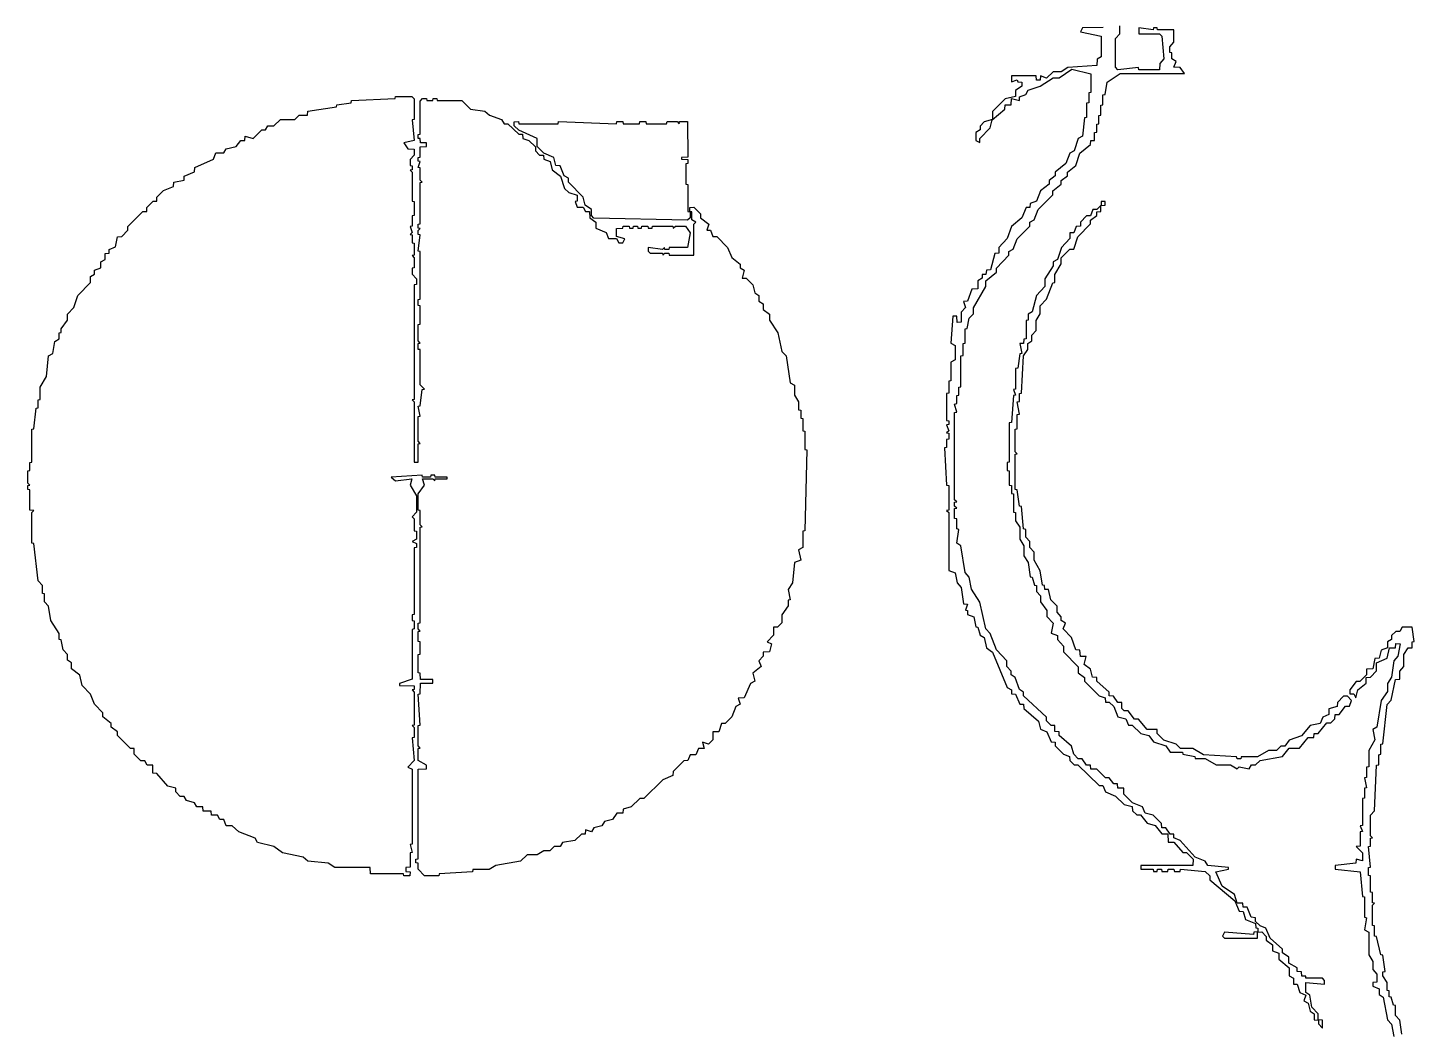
# Model space of a CAD drawing. Extents: x 76 to 558, y 148 to 1069.
# Drawn here: x 357.6 to 526.2, y 383.3 to 505 of the extents above; entities that cross this region are included whole.
import ezdxf

# ---------------------------------------------------------------- set-up
doc = ezdxf.new("R2010")
doc.units = 0

msp = doc.modelspace()

# ---------------------------------------------------------------- linework, layer by layer
at = {"layer": 'BRACING'}
for p, q in [((523.96, 431.63), (523.45, 431.12)), ((524.43, 431.63), (523.96, 431.63)), ((524.72, 432.14), (524.43, 431.63)), ((525.95, 432.14), (524.72, 432.14)), ((526.2, 430.4), (525.95, 432.14)), ((523.45, 430.66), (522.94, 430.36)), ((522.94, 430.36), (522.94, 429.64)), ((523.45, 431.12), (523.45, 430.66)), ((523.92, 429.64), (523.96, 430.15)), ((523.96, 430.15), (524.47, 430.11)), ((524.47, 430.11), (524.21, 428.62)), ((525.95, 430.36), (526.2, 430.4)), ((525.95, 429.64), (525.95, 430.36)), ((521.42, 428.33), (521.17, 427.1)), ((521.93, 428.37), (521.42, 428.33)), ((521.63, 427.82), (522.9, 428.37)), ((522.18, 429.34), (521.93, 428.37)), ((522.94, 429.64), (522.18, 429.34)), ((522.9, 428.37), (523.2, 429.64)), ((523.2, 429.64), (523.92, 429.64)), ((524.21, 428.62), (523.71, 428.07)), ((524.93, 428.84), (525.48, 429.64)), ((524.93, 427.36), (524.93, 428.84)), ((525.48, 429.64), (525.95, 429.64)), ((521.17, 427.1), (520.4, 427.06)), ((520.4, 427.06), (520.4, 426.34)), ((520.87, 426.08), (521.63, 426.85)), ((521.63, 426.85), (521.63, 427.82)), ((523.71, 428.07), (523.45, 426.08)), ((524.43, 426.8), (524.93, 427.36)), ((524.43, 425.83), (524.43, 426.8)), ((519.13, 425.53), (518.37, 424.52)), ((519.6, 425.53), (519.13, 425.53)), ((519.35, 424.52), (520.36, 425.32)), ((520.4, 426.34), (519.6, 425.53)), ((520.36, 426.04), (520.87, 426.08)), ((520.36, 425.32), (520.36, 426.04)), ((523.45, 426.08), (522.94, 425.28)), ((522.94, 425.28), (522.94, 424.31)), ((523.41, 423.29), (523.92, 425.79)), ((523.92, 425.79), (524.43, 425.83)), ((518.37, 424.52), (518.37, 424.05)), ((518.37, 424.05), (518.84, 424.05)), ((518.84, 424.05), (519.09, 423.55)), ((519.09, 423.55), (519.35, 424.52)), ((522.18, 423.25), (521.67, 419.99)), ((522.94, 424.31), (522.18, 423.25)), ((522.9, 422.74), (523.41, 423.29)), ((522.39, 417.96), (522.9, 422.74)), ((521.67, 419.99), (521.17, 419.69)), ((521.42, 418.46), (520.66, 417.15)), ((521.17, 419.69), (521.42, 418.46)), ((520.66, 417.15), (520.66, 415.16)), ((521.89, 416.64), (522.14, 416.69)), ((521.89, 415.42), (521.89, 416.64)), ((522.14, 417.91), (522.39, 417.96)), ((522.14, 416.69), (522.14, 417.91)), ((520.66, 415.16), (520.4, 415.12)), ((520.4, 415.12), (520.4, 413.89)), ((521.38, 409.83), (521.63, 415.37)), ((521.63, 415.37), (521.89, 415.42)), ((520.4, 413.89), (520.15, 413.85)), ((520.15, 413.85), (520.4, 412.62)), ((520.15, 411.35), (519.9, 411.31)), ((520.4, 412.62), (520.15, 412.58)), ((520.15, 412.58), (520.15, 411.35)), ((519.9, 411.31), (519.9, 408.05)), ((520.87, 409.28), (521.38, 409.83)), ((519.9, 408.05), (519.64, 408.01)), ((519.64, 408.01), (519.9, 407.29)), ((520.87, 406.78), (520.87, 409.28)), ((519.9, 407.29), (519.64, 407.25)), ((519.64, 407.25), (519.64, 405.51)), ((521.12, 406.53), (520.87, 406.78)), ((520.87, 406.48), (521.12, 406.53)), ((520.87, 405.51), (520.87, 406.48)), ((519.64, 405.51), (519.13, 405.47)), ((519.13, 405.47), (519.9, 404.71)), ((519.9, 404.71), (519.9, 403.73)), ((520.62, 405.47), (520.87, 405.51)), ((520.87, 402.97), (520.62, 405.47)), ((519.09, 403.44), (516.59, 403.18)), ((516.59, 403.18), (516.59, 402.72)), ((519.13, 403.94), (519.09, 403.44)), ((519.9, 403.73), (519.13, 403.94)), ((520.62, 402.93), (520.87, 402.97)), ((520.62, 401.95), (520.62, 402.93)), ((516.59, 402.72), (519.64, 402.42)), ((519.64, 402.42), (519.9, 399.42)), ((520.87, 401.91), (520.62, 401.95)), ((520.87, 399.92), (520.87, 401.91)), ((521.12, 399.88), (520.87, 399.92)), ((521.12, 398.65), (521.12, 399.88)), ((519.9, 399.42), (520.15, 399.37)), ((520.15, 399.37), (520.15, 396.88)), ((521.38, 398.61), (521.12, 398.65)), ((521.12, 398.36), (521.38, 398.61)), ((521.12, 395.86), (521.12, 398.36)), ((520.15, 396.88), (520.4, 396.83)), ((520.4, 396.83), (520.15, 395.35)), ((520.15, 395.35), (520.66, 395.05)), ((520.66, 395.05), (520.66, 392.3)), ((521.38, 395.82), (521.12, 395.86)), ((521.38, 394.59), (521.38, 395.82)), ((521.63, 394.55), (521.38, 394.59)), ((522.14, 392.3), (521.63, 394.55)), ((520.66, 392.3), (521.17, 391.5)), ((521.17, 391.5), (521.17, 390.52)), ((522.39, 392.26), (522.14, 392.3)), ((522.65, 390.27), (522.39, 392.26)), ((521.17, 390.52), (521.67, 389.97)), ((521.67, 389.97), (521.67, 389)), ((522.39, 390.23), (522.65, 390.27)), ((522.39, 389.76), (522.39, 390.23)), ((522.9, 388.96), (522.39, 389.76)), ((521.67, 389), (521.17, 388.96)), ((521.17, 388.96), (521.17, 388.49)), ((521.17, 388.49), (521.93, 388.2)), ((521.93, 388.2), (521.93, 387.48)), ((522.9, 387.98), (522.9, 388.96)), ((523.16, 387.94), (522.9, 387.98)), ((523.16, 387.22), (523.16, 387.94)), ((521.93, 387.48), (522.44, 387.18)), ((522.44, 387.18), (522.94, 384.43)), ((523.41, 387.18), (523.16, 387.22)), ((523.66, 386.21), (523.41, 387.18)), ((523.92, 386.16), (523.66, 386.21)), ((523.92, 384.94), (523.92, 386.16)), ((522.94, 384.43), (523.45, 383.88)), ((524.43, 384.39), (523.92, 384.94)), ((524.68, 382.65), (524.43, 384.39)), ((523.45, 383.88), (523.71, 382.4))]:
    msp.add_line(p, q, dxfattribs=at)
at = {"layer": 'BRIDGE_ROUTE'}
for p, q in [((488.15, 483.91), (488.15, 483.45)), ((488.61, 483.91), (488.15, 483.91)), ((488.61, 483.45), (488.61, 483.91)), ((486.37, 482.13), (485.61, 481.37)), ((486.83, 482.13), (486.37, 482.13)), ((487.13, 482.9), (486.83, 482.13)), ((486.83, 481.63), (487.6, 482.18)), ((487.6, 482.9), (487.13, 482.9)), ((488.15, 483.45), (487.6, 482.9)), ((487.6, 482.64), (488.1, 482.68)), ((487.6, 482.18), (487.6, 482.64)), ((488.1, 483.4), (488.61, 483.45)), ((488.1, 482.68), (488.1, 483.4)), ((485.1, 480.86), (484.8, 480.1)), ((485.61, 480.91), (485.1, 480.86)), ((485.31, 479.59), (486.83, 481.16)), ((485.61, 481.37), (485.61, 480.91)), ((486.83, 481.16), (486.83, 481.63)), ((484.34, 479.38), (483.32, 478.32)), ((484.8, 480.1), (484.34, 480.1)), ((484.34, 480.1), (484.34, 479.38)), ((484.8, 478.11), (485.31, 479.59)), ((483.32, 478.32), (482.81, 476.84)), ((483.28, 477.05), (484.34, 478.11)), ((484.34, 478.11), (484.8, 478.11)), ((482.3, 476.08), (481.29, 474.51)), ((482.81, 476.84), (482.3, 476.55)), ((482.3, 476.55), (482.3, 476.08)), ((482.52, 475.02), (483.28, 476.33)), ((483.28, 476.33), (483.28, 477.05)), ((481.29, 474.51), (481.29, 473.54)), ((481.5, 472.02), (482.26, 474.01)), ((482.26, 474.01), (482.52, 474.05)), ((482.52, 474.05), (482.52, 475.02)), ((480.27, 472.48), (479.76, 470.49)), ((481.29, 473.54), (480.27, 472.48)), ((480.74, 471.21), (481.5, 472.02)), ((479.76, 470.49), (479.26, 470.2)), ((480.74, 470.24), (480.74, 471.21)), ((479.26, 469.48), (479, 469.43)), ((479, 469.43), (479, 467.19)), ((479.26, 470.2), (479.26, 469.48)), ((480.23, 469.43), (480.74, 470.24)), ((480.23, 468.21), (480.23, 469.43)), ((478.75, 467.15), (478.71, 466.64)), ((479, 467.19), (478.75, 467.15)), ((479.72, 467.66), (480.23, 468.21)), ((479.72, 466.94), (479.72, 467.66)), ((478.24, 465.37), (477.99, 463.63)), ((478.71, 466.64), (478.24, 466.64)), ((478.24, 466.64), (478.49, 465.41)), ((478.49, 465.41), (478.24, 465.37)), ((478.71, 465.12), (479.21, 465.92)), ((479.21, 466.64), (479.72, 466.94)), ((479.21, 465.92), (479.21, 466.64)), ((477.99, 463.63), (477.73, 463.59)), ((477.73, 463.59), (477.73, 461.09)), ((478.45, 460.59), (478.71, 465.12)), ((477.48, 460.29), (477.22, 457.03)), ((477.73, 461.09), (477.48, 461.05)), ((477.48, 461.05), (477.73, 460.33)), ((477.73, 460.33), (477.48, 460.29)), ((478.2, 460.54), (478.45, 460.59)), ((478.2, 459.57), (478.2, 460.54)), ((477.94, 459.53), (478.2, 459.57)), ((478.2, 458.05), (477.94, 459.53)), ((477.22, 457.03), (476.97, 456.99)), ((476.97, 456.99), (476.97, 452.2)), ((477.94, 458), (478.2, 458.05)), ((477.94, 456.27), (477.94, 458)), ((477.69, 456.23), (477.94, 456.27)), ((477.69, 453.47), (477.69, 456.23)), ((477.94, 453.22), (477.69, 453.47)), ((476.97, 452.2), (476.72, 452.16)), ((476.72, 452.16), (476.72, 451.19)), ((477.69, 453.18), (477.94, 453.22)), ((477.69, 448.9), (477.69, 453.18)), ((476.72, 451.19), (476.97, 451.15)), ((476.97, 451.15), (476.97, 449.41)), ((476.97, 449.41), (477.22, 449.37)), ((477.22, 449.37), (477.22, 448.39)), ((477.94, 448.86), (477.69, 448.9)), ((478.2, 446.87), (477.94, 448.86)), ((477.22, 448.39), (477.48, 448.35)), ((477.48, 448.35), (477.48, 446.11)), ((478.45, 446.83), (478.2, 446.87)), ((478.71, 444.08), (478.45, 446.83)), ((477.48, 446.11), (477.73, 446.07)), ((477.73, 446.07), (477.73, 445.09)), ((477.73, 445.09), (478.24, 444.29)), ((478.24, 444.29), (478.24, 442.85)), ((478.96, 444.03), (478.71, 444.08)), ((478.96, 443.1), (478.96, 444.03)), ((478.24, 442.85), (478.75, 442.04)), ((478.75, 442.04), (478.75, 440.82)), ((479.47, 442.55), (478.96, 443.1)), ((479.47, 441.83), (479.47, 442.55)), ((479.98, 441.28), (479.47, 441.83)), ((478.75, 440.82), (479.26, 440.01)), ((479.26, 440.01), (479.51, 438.28)), ((479.98, 440.31), (479.98, 441.28)), ((480.74, 439), (479.98, 440.31)), ((480.99, 437.26), (480.74, 439)), ((479.51, 438.28), (479.76, 438.23)), ((479.76, 438.23), (480.02, 437.26)), ((480.02, 437.26), (480.27, 437.22)), ((480.27, 437.22), (480.27, 436.5)), ((481.25, 437.22), (480.99, 437.26)), ((481.29, 436.71), (481.25, 437.22)), ((481.75, 436.71), (481.29, 436.71)), ((482.01, 435.48), (481.75, 436.71)), ((480.27, 436.5), (480.78, 435.95)), ((480.78, 435.95), (480.78, 435.23)), ((480.78, 435.23), (481.54, 434.17)), ((482.77, 434.68), (482.01, 435.48)), ((481.54, 434.17), (481.54, 433.45)), ((481.54, 433.45), (482.3, 432.65)), ((482.77, 433.96), (482.77, 434.68)), ((483.28, 433.41), (482.77, 433.96)), ((483.28, 432.94), (483.28, 433.41)), ((482.3, 432.65), (482.05, 431.42)), ((483.79, 432.65), (483.28, 432.94)), ((483.53, 431.93), (483.79, 432.65)), ((484.55, 430.87), (483.53, 431.93)), ((482.05, 431.42), (482.81, 431.12)), ((482.81, 431.12), (482.81, 430.66)), ((482.81, 430.66), (483.57, 429.85)), ((485.06, 429.39), (484.55, 430.87)), ((483.57, 429.85), (483.57, 429.13)), ((483.57, 429.13), (485.35, 427.31)), ((485.56, 429.34), (485.06, 429.39)), ((485.61, 428.58), (485.56, 429.34)), ((486.33, 428.58), (485.61, 428.58)), ((486.07, 427.61), (486.33, 428.58)), ((485.35, 427.31), (485.35, 426.59)), ((485.35, 426.59), (486.11, 426.04)), ((486.83, 427.06), (486.07, 427.61)), ((487.09, 426.08), (486.83, 427.06)), ((486.11, 426.04), (486.11, 425.58)), ((486.11, 425.58), (487.89, 423.8)), ((487.6, 426.04), (487.09, 426.08)), ((487.6, 425.58), (487.6, 426.04)), ((489.12, 424.26), (487.6, 425.58)), ((487.89, 423.8), (488.61, 423.55)), ((488.61, 423.55), (488.65, 423.04)), ((489.12, 423.8), (489.12, 424.26)), ((489.63, 423.76), (489.12, 423.8)), ((490.18, 422.99), (489.63, 423.76)), ((517.61, 423.76), (516.85, 422.99)), ((518.08, 423.76), (517.61, 423.76)), ((518.58, 423.25), (518.08, 423.76)), ((518.33, 422.53), (518.58, 423.25)), ((488.65, 423.04), (489.12, 423.04)), ((489.12, 423.04), (489.67, 422.49)), ((489.67, 422.49), (490.18, 421.26)), ((490.64, 422.99), (490.18, 422.99)), ((490.64, 422.27), (490.64, 422.99)), ((490.94, 421.98), (490.64, 422.27)), ((491.41, 421.98), (490.94, 421.98)), ((492.21, 420.96), (491.41, 421.98)), ((515.83, 421.51), (515.07, 421.22)), ((516.81, 422.49), (515.83, 422.23)), ((515.83, 422.23), (515.83, 421.51)), ((516.55, 421.01), (516.59, 421.51)), ((516.59, 421.51), (517.06, 421.51)), ((516.85, 422.99), (516.81, 422.49)), ((517.06, 421.51), (517.86, 422.53)), ((517.86, 422.53), (518.33, 422.53)), ((490.18, 421.26), (491.15, 421.01)), ((491.15, 421.01), (491.45, 420.24)), ((491.45, 420.24), (491.91, 420.24)), ((491.91, 420.24), (492.97, 419.23)), ((492.68, 420.96), (492.21, 420.96)), ((493.73, 419.69), (492.68, 420.96)), ((513.55, 420.2), (512.49, 418.93)), ((514.77, 420.45), (513.55, 420.2)), ((514.52, 419.23), (515.58, 420.5)), ((515.07, 421.22), (514.77, 420.45)), ((515.58, 420.5), (516.04, 420.5)), ((516.04, 420.5), (516.55, 421.01)), ((492.97, 419.23), (493.95, 418.97)), ((494.96, 419.69), (493.73, 419.69)), ((493.95, 418.97), (494.5, 418.21)), ((494.5, 418.21), (495.98, 417.7)), ((494.96, 419.23), (494.96, 419.69)), ((495.77, 418.42), (494.96, 419.23)), ((497.25, 417.91), (495.77, 418.42)), ((511.01, 418.42), (510.46, 417.66)), ((512.49, 418.93), (511.01, 418.42)), ((512.23, 417.45), (513.29, 418.72)), ((513.29, 418.72), (514.01, 418.72)), ((514.01, 418.72), (514.05, 419.23)), ((514.05, 419.23), (514.52, 419.23)), ((495.98, 417.7), (496.53, 416.94)), ((496.53, 416.94), (498.01, 416.94)), ((497.8, 417.41), (497.25, 417.91)), ((499.28, 417.41), (497.8, 417.41)), ((498.01, 416.94), (498.05, 416.69)), ((498.05, 416.69), (499.53, 416.43)), ((500.59, 416.64), (499.28, 417.41)), ((499.53, 416.43), (499.58, 416.18)), ((504.61, 416.39), (500.59, 416.64)), ((504.66, 416.14), (504.61, 416.39)), ((505.16, 416.39), (505.12, 416.14)), ((507.15, 416.39), (505.16, 416.39)), ((508.47, 417.15), (507.15, 416.39)), ((507.45, 415.92), (510.2, 416.43)), ((509.44, 417.15), (508.47, 417.15)), ((509.99, 417.66), (509.44, 417.15)), ((510.46, 417.66), (509.99, 417.66)), ((510.2, 416.43), (511.01, 417.45)), ((511.01, 417.45), (512.23, 417.45)), ((499.58, 416.18), (500.8, 416.18)), ((500.8, 416.18), (502.12, 415.42)), ((502.12, 415.42), (503.85, 415.42)), ((503.85, 415.42), (504.66, 414.91)), ((505.12, 416.14), (504.66, 416.14)), ((504.66, 414.91), (504.91, 415.16)), ((504.91, 415.16), (506.14, 414.91)), ((506.14, 414.91), (506.43, 415.42)), ((506.43, 415.42), (506.9, 415.42)), ((506.9, 415.42), (507.45, 415.92))]:
    msp.add_line(p, q, dxfattribs=at)
at = {"layer": 'CONTROL_CAVITY'}
for p, q in [((395.18, 495.38), (395.22, 495.64)), ((395.22, 495.64), (396.96, 495.89)), ((396.96, 495.89), (397, 496.15)), ((397, 496.15), (402.29, 496.4)), ((402.29, 496.4), (402.34, 496.65)), ((402.34, 496.65), (404.33, 496.65)), ((404.33, 496.65), (404.62, 496.36)), ((404.62, 496.36), (404.62, 493.86)), ((405.34, 496.1), (405.64, 496.4)), ((405.34, 492.08), (405.34, 496.1)), ((405.64, 496.4), (406.1, 496.4)), ((406.1, 496.4), (406.15, 496.15)), ((406.15, 496.15), (406.87, 496.15)), ((406.87, 496.15), (406.91, 496.4)), ((406.91, 496.4), (407.37, 496.4)), ((407.37, 496.4), (407.42, 496.15)), ((407.42, 496.15), (410.42, 496.15)), ((410.42, 496.15), (411.48, 495.13)), ((390.1, 493.86), (390.65, 494.37)), ((390.65, 494.37), (391.63, 494.37)), ((391.63, 494.37), (391.67, 494.88)), ((391.67, 494.88), (395.18, 495.38)), ((411.48, 495.13), (413.22, 494.88)), ((413.22, 494.88), (413.77, 494.37)), ((413.77, 494.37), (415.25, 493.86)), ((385.02, 491.57), (386.08, 492.59)), ((386.08, 492.59), (386.55, 492.59)), ((386.55, 492.59), (386.84, 493.1)), ((386.84, 493.1), (387.56, 493.1)), ((387.56, 493.1), (388.37, 493.86)), ((388.37, 493.86), (390.1, 493.86)), ((404.62, 493.86), (404.37, 493.82)), ((404.37, 493.82), (404.62, 491.32)), ((415.25, 493.86), (415.54, 493.35)), ((415.54, 493.35), (416.01, 493.35)), ((416.01, 493.35), (417.32, 492.08)), ((381.76, 490.3), (382.99, 490.56)), ((382.99, 490.56), (383.54, 491.32)), ((383.54, 491.32), (384.01, 491.32)), ((384.01, 491.32), (384.05, 491.83)), ((384.05, 491.83), (385.02, 491.57)), ((404.62, 491.32), (403.35, 491.02)), ((403.35, 491.02), (403.86, 490.3)), ((405.09, 492.04), (405.34, 492.08)), ((405.09, 491.57), (405.09, 492.04)), ((405.34, 491.53), (405.09, 491.57)), ((405.38, 491.02), (405.34, 491.53)), ((405.34, 490.52), (406.1, 490.56)), ((406.1, 491.02), (405.38, 491.02)), ((406.1, 490.56), (406.1, 491.02)), ((417.32, 492.08), (417.79, 492.08)), ((417.79, 492.08), (417.83, 491.57)), ((417.83, 491.57), (418.55, 491.32)), ((418.55, 491.32), (419.35, 490.52)), ((377.95, 488.02), (380.2, 489.03)), ((380.2, 489.03), (380.49, 489.8)), ((380.49, 489.8), (381.47, 489.8)), ((381.47, 489.8), (381.76, 490.3)), ((403.86, 490.3), (404.62, 490.26)), ((404.62, 489.54), (404.11, 488.99)), ((404.11, 488.99), (404.11, 488.27)), ((404.62, 490.26), (404.62, 489.54)), ((405.09, 489.25), (405.34, 489.29)), ((405.09, 488.78), (405.09, 489.25)), ((405.34, 489.29), (405.34, 490.52)), ((419.35, 490.52), (419.35, 490.05)), ((419.35, 490.05), (419.86, 489.54)), ((419.86, 489.54), (420.33, 489.54)), ((420.33, 489.54), (420.37, 489.03)), ((420.37, 489.03), (421.13, 488.74)), ((376.64, 486.96), (377.91, 487.51)), ((377.91, 487.51), (377.95, 488.02)), ((404.11, 488.27), (404.37, 488.23)), ((404.37, 487.76), (404.11, 487.72)), ((404.11, 487.72), (404.37, 487.47)), ((404.37, 488.23), (404.37, 487.76)), ((404.37, 487.47), (404.37, 483.95)), ((405.34, 488.74), (405.09, 488.78)), ((405.09, 488.02), (405.34, 488.74)), ((405.34, 487.98), (405.09, 488.02)), ((405.34, 486.49), (405.34, 487.98)), ((421.13, 488.74), (421.39, 487.76)), ((421.39, 487.76), (422.4, 486.96)), ((374.14, 485.22), (375.37, 485.73)), ((375.37, 485.73), (375.41, 486.24)), ((375.41, 486.24), (376.64, 486.49)), ((376.64, 486.49), (376.64, 486.96)), ((405.6, 486.24), (405.34, 486.49)), ((405.34, 486.2), (405.6, 486.24)), ((405.34, 481.16), (405.34, 486.2)), ((422.4, 486.96), (422.91, 485.48)), ((372.11, 483.15), (372.87, 483.95)), ((372.87, 483.95), (373.34, 483.95)), ((373.34, 484.42), (374.14, 485.22)), ((373.34, 483.95), (373.34, 484.42)), ((404.37, 483.95), (404.62, 483.91)), ((404.62, 483.91), (404.62, 482.18)), ((422.91, 485.48), (423.42, 484.97)), ((423.42, 484.97), (424.43, 484.67)), ((424.43, 483.95), (424.18, 483.91)), ((424.18, 483.91), (424.43, 483.19)), ((424.43, 484.67), (424.43, 483.95)), ((369.82, 480.86), (371.64, 482.68)), ((371.64, 482.68), (372.11, 482.68)), ((372.11, 482.68), (372.11, 483.15)), ((404.62, 482.18), (404.37, 482.13)), ((404.37, 482.13), (404.37, 480.91)), ((424.43, 483.19), (425.15, 483.19)), ((425.15, 483.19), (425.45, 482.68)), ((425.45, 482.68), (425.92, 482.68)), ((425.92, 482.68), (425.96, 481.92)), ((438.11, 483.15), (438.62, 483.19)), ((438.11, 482.68), (438.11, 483.15)), ((438.36, 482.64), (438.11, 482.68)), ((438.36, 481.67), (438.36, 482.64)), ((438.62, 483.19), (439.42, 482.39)), ((439.42, 482.39), (439.42, 481.92)), ((369.82, 480.4), (369.82, 480.86)), ((404.37, 480.91), (404.11, 480.86)), ((404.11, 480.86), (404.37, 480.14)), ((405.09, 481.12), (405.34, 481.16)), ((405.09, 480.65), (405.09, 481.12)), ((405.34, 480.61), (405.09, 480.65)), ((405.09, 480.36), (405.34, 480.61)), ((425.96, 481.92), (426.72, 481.37)), ((426.72, 481.37), (426.72, 480.65)), ((426.72, 480.65), (427.95, 480.14)), ((429.22, 480.61), (429.98, 480.65)), ((429.22, 479.64), (429.22, 480.61)), ((429.98, 480.65), (430.02, 480.91)), ((430.02, 480.91), (430.74, 480.91)), ((430.74, 480.91), (430.78, 480.65)), ((430.78, 480.65), (431.25, 480.65)), ((431.25, 480.65), (431.29, 480.91)), ((431.29, 480.91), (431.76, 480.91)), ((431.76, 480.91), (431.8, 480.65)), ((431.8, 480.65), (432.27, 480.65)), ((432.27, 480.65), (432.31, 480.91)), ((432.31, 480.91), (433.03, 480.91)), ((433.03, 480.91), (433.07, 480.65)), ((433.07, 480.65), (433.54, 480.65)), ((433.54, 480.65), (433.58, 480.91)), ((433.58, 480.91), (436.08, 480.91)), ((436.08, 480.91), (436.12, 480.65)), ((436.12, 480.65), (436.37, 480.91)), ((436.37, 480.91), (437.6, 480.91)), ((437.6, 480.91), (438.15, 480.1)), ((438.87, 481.37), (438.36, 481.67)), ((438.62, 481.12), (438.87, 481.37)), ((438.62, 477.35), (438.62, 481.12)), ((439.42, 481.92), (440.44, 481.12)), ((440.44, 481.12), (440.18, 480.4)), ((368.3, 478.37), (368.55, 479.59)), ((368.55, 479.59), (369.06, 479.64)), ((369.06, 479.64), (369.82, 480.4)), ((404.37, 480.14), (404.11, 479.89)), ((404.11, 479.89), (404.37, 479.85)), ((404.37, 479.85), (404.37, 478.87)), ((404.37, 478.87), (404.62, 478.83)), ((404.62, 478.83), (404.62, 477.35)), ((405.09, 479.89), (405.09, 480.36)), ((405.34, 479.85), (405.09, 479.89)), ((405.09, 477.86), (405.34, 479.85)), ((427.95, 480.14), (428.24, 479.38)), ((428.24, 479.38), (429.22, 479.38)), ((430.23, 479.34), (429.22, 479.64)), ((429.22, 479.38), (429.51, 478.87)), ((429.51, 478.87), (429.98, 478.87)), ((429.98, 478.87), (430.23, 479.34)), ((438.15, 480.1), (437.85, 478.32)), ((440.18, 480.4), (440.65, 480.4)), ((440.65, 480.4), (440.94, 479.64)), ((440.94, 479.64), (441.41, 479.64)), ((441.41, 479.64), (442.72, 478.32)), ((367.03, 477.56), (367.54, 477.6)), ((367.03, 476.84), (367.03, 477.56)), ((367.54, 478.07), (368.3, 478.37)), ((367.54, 477.6), (367.54, 478.07)), ((404.62, 477.35), (404.37, 477.31)), ((404.37, 477.31), (404.62, 477.05)), ((405.34, 477.82), (405.09, 477.86)), ((405.34, 472.02), (405.34, 477.82)), ((434.81, 478.07), (433.07, 478.32)), ((433.07, 478.32), (433.07, 477.86)), ((433.07, 477.86), (433.32, 477.6)), ((433.32, 477.6), (434.81, 477.6)), ((435.06, 478.32), (434.81, 478.07)), ((434.81, 477.6), (434.85, 477.35)), ((434.85, 477.35), (435.1, 477.6)), ((435.1, 478.07), (435.06, 478.32)), ((435.57, 478.07), (435.1, 478.07)), ((435.1, 477.6), (435.57, 477.6)), ((435.61, 478.32), (435.57, 478.07)), ((435.57, 477.6), (435.61, 477.35)), ((437.85, 478.32), (435.61, 478.32)), ((435.61, 477.35), (438.62, 477.35)), ((442.72, 478.32), (443.23, 477.1)), ((443.23, 477.1), (444.25, 476.29)), ((365.76, 475.53), (366.52, 475.83)), ((365.76, 475.06), (365.76, 475.53)), ((366.52, 476.55), (367.03, 476.84)), ((366.52, 475.83), (366.52, 476.55)), ((404.62, 475.83), (404.37, 475.78)), ((404.37, 475.78), (404.37, 475.06)), ((404.62, 477.05), (404.62, 475.83)), ((444.25, 476.29), (444.25, 475.83)), ((444.25, 475.83), (444.75, 475.53)), ((444.75, 475.53), (444.5, 474.56)), ((363.73, 472.48), (365.25, 474.05)), ((365.25, 474.77), (365.76, 475.06)), ((365.25, 474.05), (365.25, 474.77)), ((404.37, 475.06), (404.88, 474.51)), ((404.88, 473.79), (404.62, 473.75)), ((404.62, 473.75), (404.62, 459.82)), ((404.88, 474.51), (404.88, 473.79)), ((444.5, 474.56), (444.97, 474.56)), ((444.97, 474.56), (445.77, 473.75)), ((445.77, 473.75), (446.02, 472.78)), ((363.22, 471), (363.73, 472.48)), ((405.09, 471.97), (405.34, 472.02)), ((446.02, 472.78), (446.53, 472.48)), ((446.53, 472.48), (446.53, 471.76)), ((362.46, 470.2), (363.22, 471)), ((405.09, 471.25), (405.09, 471.97)), ((405.34, 471.21), (405.09, 471.25)), ((405.34, 468.97), (405.34, 471.21)), ((446.53, 471.76), (447.04, 471.47)), ((447.04, 471.47), (447.04, 470.75)), ((447.04, 470.75), (447.8, 470.2)), ((361.7, 468.42), (362.46, 469.48)), ((362.46, 469.48), (362.46, 470.2)), ((405.09, 468.93), (405.34, 468.97)), ((405.09, 466.94), (405.09, 468.93)), ((447.8, 470.2), (447.8, 469.48)), ((447.8, 469.48), (448.82, 467.91)), ((360.93, 466.89), (361.44, 467.19)), ((361.44, 467.91), (361.7, 467.95)), ((361.44, 467.19), (361.44, 467.91)), ((361.7, 467.95), (361.7, 468.42)), ((448.82, 467.91), (449.33, 465.67)), ((360.17, 465.12), (360.68, 465.41)), ((360.68, 465.41), (360.93, 466.89)), ((405.34, 466.68), (405.09, 466.94)), ((405.09, 466.64), (405.34, 466.68)), ((405.09, 465.92), (405.09, 466.64)), ((405.34, 465.88), (405.09, 465.92)), ((405.34, 461.6), (405.34, 465.88)), ((449.33, 465.67), (449.83, 465.12)), ((359.92, 462.62), (360.17, 465.12)), ((449.83, 465.12), (450.34, 461.86)), ((359.16, 461.31), (359.92, 462.62)), ((359.16, 459.82), (359.16, 461.31)), ((405.85, 461.09), (405.34, 461.6)), ((405.34, 459.06), (405.6, 461.05)), ((405.6, 461.05), (405.85, 461.09)), ((450.34, 461.86), (450.85, 461.56)), ((450.85, 461.56), (450.85, 460.33)), ((450.85, 460.33), (451.36, 459.53)), ((358.39, 456.27), (358.65, 458.77)), ((358.65, 458.77), (358.9, 458.81)), ((358.9, 459.78), (359.16, 459.82)), ((358.9, 458.81), (358.9, 459.78)), ((404.62, 459.82), (404.37, 459.78)), ((404.37, 459.78), (404.62, 459.53)), ((404.62, 459.53), (404.62, 452.2)), ((405.09, 459.02), (405.34, 459.06)), ((405.34, 457.79), (405.09, 459.02)), ((451.36, 459.53), (451.36, 458.55)), ((451.36, 458.55), (451.61, 458.51)), ((405.09, 457.75), (405.34, 457.79)), ((405.09, 454.74), (405.09, 457.75)), ((451.61, 458.51), (451.61, 457.54)), ((451.61, 457.54), (451.87, 457.5)), ((451.87, 457.5), (451.87, 456.01)), ((358.14, 456.23), (358.39, 456.27)), ((358.14, 452.2), (358.14, 456.23)), ((451.87, 456.01), (452.12, 455.97)), ((452.12, 455.97), (452.12, 453.73)), ((405.34, 454.49), (405.09, 454.74)), ((405.09, 454.45), (405.34, 454.49)), ((405.09, 452.2), (405.09, 454.45)), ((452.12, 453.73), (452.37, 453.69)), ((452.37, 453.69), (452.12, 443.86)), ((357.89, 452.16), (358.14, 452.2)), ((357.89, 451.19), (357.89, 452.16)), ((404.62, 452.2), (405.09, 452.2)), ((357.63, 451.15), (357.89, 451.19)), ((357.63, 449.66), (357.63, 451.15)), ((405.6, 450.64), (401.83, 450.38)), ((401.83, 450.38), (402.34, 449.92)), ((402.34, 449.92), (404.33, 450.17)), ((404.33, 450.17), (404.11, 449.41)), ((405.64, 450.38), (405.6, 450.64)), ((406.61, 450.38), (405.64, 450.38)), ((405.85, 449.41), (405.64, 450.17)), ((405.64, 450.17), (406.87, 450.17)), ((406.65, 450.64), (406.61, 450.38)), ((407.12, 450.64), (406.65, 450.64)), ((406.87, 450.17), (407.12, 449.92)), ((407.16, 450.38), (407.12, 450.64)), ((407.12, 449.92), (407.16, 450.17)), ((408.64, 450.38), (407.16, 450.38)), ((407.16, 450.17), (408.64, 450.17)), ((408.64, 450.17), (408.64, 450.38)), ((357.89, 449.41), (357.63, 449.66)), ((357.63, 449.37), (357.89, 449.41)), ((357.63, 448.9), (357.63, 449.37)), ((357.89, 448.86), (357.63, 448.9)), ((357.89, 446.36), (357.89, 448.86)), ((404.11, 449.41), (404.88, 448.1)), ((405.09, 448.35), (405.85, 449.41)), ((404.88, 448.1), (404.88, 446.11)), ((405.09, 446.36), (405.09, 448.35)), ((358.39, 446.32), (357.89, 446.36)), ((358.14, 446.07), (358.39, 446.32)), ((358.14, 442.34), (358.14, 446.07)), ((404.88, 446.11), (404.37, 445.56)), ((404.37, 445.56), (404.62, 445.3)), ((404.62, 445.3), (404.62, 443.86)), ((405.34, 446.32), (405.09, 446.36)), ((405.34, 444.58), (405.34, 446.32)), ((404.62, 443.86), (404.88, 443.82)), ((404.88, 443.82), (404.88, 442.85)), ((405.6, 444.33), (405.34, 444.58)), ((405.34, 444.29), (405.6, 444.33)), ((405.34, 432.69), (405.34, 444.29)), ((452.12, 443.86), (451.87, 443.82)), ((451.87, 443.82), (451.87, 441.83)), ((358.39, 442.3), (358.14, 442.34)), ((358.9, 437.77), (358.39, 442.3)), ((404.88, 442.85), (404.37, 442.55)), ((404.37, 442.55), (404.88, 442.3)), ((404.88, 441.83), (404.62, 441.79)), ((404.62, 441.79), (404.62, 433.7)), ((404.88, 442.3), (404.88, 441.83)), ((451.87, 441.83), (451.36, 441.54)), ((450.85, 440.01), (450.6, 437.52)), ((451.61, 440.31), (450.85, 440.01)), ((451.36, 441.54), (451.61, 440.31)), ((359.41, 437.22), (358.9, 437.77)), ((359.41, 436.24), (359.41, 437.22)), ((450.6, 437.52), (450.09, 436.71)), ((450.09, 436.71), (450.34, 435.48)), ((359.66, 436.2), (359.41, 436.24)), ((359.66, 435.23), (359.66, 436.2)), ((360.17, 434.68), (359.66, 435.23)), ((450.34, 435.48), (450.09, 435.44)), ((450.09, 435.44), (450.09, 434.72)), ((360.43, 432.94), (360.17, 434.68)), ((404.62, 433.7), (404.37, 433.66)), ((404.37, 433.66), (404.37, 432.94)), ((450.09, 434.72), (449.33, 433.66)), ((449.33, 433.66), (449.33, 432.69)), ((361.44, 431.38), (360.43, 432.94)), ((404.37, 432.94), (404.62, 432.9)), ((404.62, 431.93), (404.37, 431.88)), ((404.37, 431.88), (404.37, 425.83)), ((404.62, 432.9), (404.62, 431.93)), ((405.09, 432.65), (405.34, 432.69)), ((405.09, 431.93), (405.09, 432.65)), ((405.34, 431.67), (405.09, 431.93)), ((405.09, 431.63), (405.34, 431.67)), ((405.09, 430.4), (405.09, 431.63)), ((448.78, 432.14), (448.31, 432.14)), ((448.31, 432.14), (448.31, 431.17)), ((449.33, 432.69), (448.78, 432.14)), ((361.44, 430.66), (361.44, 431.38)), ((361.7, 430.61), (361.44, 430.66)), ((361.95, 429.39), (361.7, 430.61)), ((405.34, 430.36), (405.09, 430.4)), ((405.34, 428.88), (405.34, 430.36)), ((448.31, 431.17), (447.55, 430.36)), ((447.55, 430.36), (448.06, 430.11)), ((448.06, 430.11), (447.8, 429.13)), ((362.46, 428.84), (361.95, 429.39)), ((362.46, 428.12), (362.46, 428.84)), ((405.09, 428.84), (405.34, 428.88)), ((405.09, 426.59), (405.09, 428.84)), ((447.04, 428.62), (446.53, 428.07)), ((447.8, 429.13), (447.04, 429.09)), ((447.04, 429.09), (447.04, 428.62)), ((362.97, 427.82), (362.46, 428.12)), ((362.97, 427.1), (362.97, 427.82)), ((363.98, 426.3), (362.97, 427.1)), ((405.34, 426.55), (405.09, 426.59)), ((405.38, 425.79), (405.34, 426.55)), ((446.79, 427.36), (445.77, 426.55)), ((445.77, 426.55), (446.02, 425.58)), ((446.53, 428.07), (446.79, 427.36)), ((364.24, 425.07), (363.98, 426.3)), ((365.25, 424.01), (364.24, 425.07)), ((404.37, 425.83), (402.84, 425.28)), ((402.84, 425.28), (402.84, 425.07)), ((402.84, 425.07), (404.62, 425.03)), ((404.62, 425.03), (404.62, 424.56)), ((405.34, 424.05), (405.38, 425.32)), ((406.87, 425.79), (405.38, 425.79)), ((405.38, 425.32), (406.87, 425.32)), ((406.87, 425.32), (406.87, 425.79)), ((445.52, 425.28), (444.75, 423.55)), ((446.02, 425.58), (445.52, 425.28)), ((365.76, 422.78), (365.25, 424.01)), ((404.62, 424.56), (404.37, 424.52)), ((404.37, 424.52), (404.62, 424.26)), ((404.62, 424.26), (404.62, 420.24)), ((405.09, 424.01), (405.34, 424.05)), ((405.34, 420.24), (405.09, 424.01)), ((444.75, 423.55), (443.99, 423.5)), ((443.99, 423.5), (444.25, 422.78)), ((366.78, 421.72), (365.76, 422.78)), ((366.78, 421.26), (366.78, 421.72)), ((443.74, 422.49), (443.23, 421.26)), ((444.25, 422.78), (443.74, 422.49)), ((367.79, 420.45), (366.78, 421.26)), ((367.79, 419.99), (367.79, 420.45)), ((368.55, 419.44), (367.79, 419.99)), ((404.62, 420.24), (404.37, 420.2)), ((404.37, 420.2), (404.62, 419.95)), ((404.62, 419.95), (404.62, 418.72)), ((405.09, 420.2), (405.34, 420.24)), ((405.09, 417.7), (405.09, 420.2)), ((441.96, 420.45), (441.66, 419.44)), ((442.43, 420.45), (441.96, 420.45)), ((443.23, 421.26), (442.43, 420.45)), ((368.55, 418.97), (368.55, 419.44)), ((370.12, 417.41), (368.55, 418.97)), ((404.62, 418.72), (404.37, 418.68)), ((404.37, 418.68), (404.62, 415.92)), ((440.39, 417.91), (439.67, 418.17)), ((439.67, 418.17), (439.89, 417.41)), ((440.94, 418.46), (440.39, 417.91)), ((441.66, 419.44), (440.94, 419.44)), ((440.94, 419.44), (440.94, 418.46)), ((370.59, 417.41), (370.12, 417.41)), ((370.59, 416.69), (370.59, 417.41)), ((371.39, 415.88), (370.59, 416.69)), ((405.34, 417.45), (405.09, 417.7)), ((405.09, 417.41), (405.34, 417.45)), ((405.09, 415.92), (405.09, 417.41)), ((438.15, 416.64), (437.9, 415.92)), ((438.87, 416.64), (438.15, 416.64)), ((439.17, 417.41), (438.87, 416.64)), ((439.89, 417.41), (439.17, 417.41)), ((371.86, 415.88), (371.39, 415.88)), ((372.15, 415.37), (371.86, 415.88)), ((372.83, 415.37), (372.15, 415.37)), ((372.83, 414.4), (372.83, 415.37)), ((404.62, 415.92), (403.86, 415.12)), ((403.86, 415.12), (404.37, 414.87)), ((404.37, 414.87), (404.37, 405.77)), ((406.1, 415.37), (405.09, 415.92)), ((405.09, 414.87), (406.1, 414.91)), ((405.09, 403.99), (405.09, 414.87)), ((406.1, 414.91), (406.1, 415.37)), ((437.39, 415.88), (436.12, 414.61)), ((437.9, 415.92), (437.39, 415.88)), ((373.34, 414.36), (372.83, 414.4)), ((374.65, 412.83), (373.34, 414.36)), ((434.85, 413.6), (432.52, 411.31)), ((436.08, 414.1), (434.85, 413.6)), ((436.12, 414.61), (436.08, 414.1)), ((375.62, 412.58), (374.65, 412.83)), ((375.62, 412.11), (375.62, 412.58)), ((376.17, 411.56), (375.62, 412.11)), ((376.64, 411.56), (376.17, 411.56)), ((376.94, 411.06), (376.64, 411.56)), ((377.91, 410.8), (376.94, 411.06)), ((378.21, 410.29), (377.91, 410.8)), ((378.93, 410.29), (378.21, 410.29)), ((378.97, 409.79), (378.93, 410.29)), ((379.94, 409.79), (378.97, 409.79)), ((379.98, 409.28), (379.94, 409.79)), ((430.02, 410.04), (429.98, 409.53)), ((431, 410.29), (430.02, 410.04)), ((432.05, 411.31), (431, 410.29)), ((432.52, 411.31), (432.05, 411.31)), ((380.7, 409.28), (379.98, 409.28)), ((381, 408.77), (380.7, 409.28)), ((381.47, 408.77), (381, 408.77)), ((381.76, 408.01), (381.47, 408.77)), ((382.48, 408.01), (381.76, 408.01)), ((383.29, 407.25), (382.48, 408.01)), ((427.44, 408.01), (426.47, 407.75)), ((427.74, 408.52), (427.44, 408.01)), ((428.71, 408.77), (427.74, 408.52)), ((429.26, 409.53), (428.71, 408.77)), ((429.98, 409.53), (429.26, 409.53)), ((385.28, 406.48), (383.29, 407.25)), ((385.57, 405.98), (385.28, 406.48)), ((424.94, 406.99), (424.14, 406.23)), ((425.41, 406.99), (424.94, 406.99)), ((425.45, 407.5), (425.41, 406.99)), ((426.17, 407.25), (425.45, 407.5)), ((426.47, 407.75), (426.17, 407.25)), ((387.56, 405.47), (385.57, 405.98)), ((388.62, 404.71), (387.56, 405.47)), ((391.12, 404.2), (388.62, 404.71)), ((404.37, 405.77), (404.11, 405.72)), ((404.11, 405.72), (404.37, 404.75)), ((404.37, 404.75), (404.11, 404.71)), ((404.11, 404.71), (404.11, 402.97)), ((420.37, 404.96), (419.57, 404.45)), ((421.09, 404.96), (420.37, 404.96)), ((421.64, 405.47), (421.09, 404.96)), ((422.36, 405.47), (421.64, 405.47)), ((422.66, 405.98), (422.36, 405.47)), ((424.14, 406.23), (422.66, 405.98)), ((391.67, 403.69), (391.12, 404.2)), ((394.17, 403.44), (391.67, 403.69)), ((394.97, 402.93), (394.17, 403.44)), ((399.25, 402.93), (394.97, 402.93)), ((399.29, 402.17), (399.25, 402.93)), ((404.11, 402.97), (403.61, 402.93)), ((403.61, 402.93), (403.61, 402.46)), ((404.83, 403.94), (405.09, 403.99)), ((404.83, 403.48), (404.83, 403.94)), ((405.09, 403.44), (404.83, 403.48)), ((405.09, 402.72), (405.09, 403.44)), ((414.53, 403.18), (413.72, 402.67)), ((417.53, 403.69), (414.53, 403.18)), ((418.34, 404.45), (417.53, 403.69)), ((419.57, 404.45), (418.34, 404.45)), ((403.31, 402.17), (399.29, 402.17)), ((403.35, 401.91), (403.31, 402.17)), ((404.07, 401.91), (403.35, 401.91)), ((403.61, 402.46), (404.11, 402.42)), ((404.11, 402.42), (404.07, 401.91)), ((405.89, 401.91), (405.09, 402.72)), ((407.63, 401.91), (405.89, 401.91)), ((407.67, 402.17), (407.63, 401.91)), ((411.69, 402.42), (407.67, 402.17)), ((411.73, 402.67), (411.69, 402.42)), ((413.72, 402.67), (411.73, 402.67))]:
    msp.add_line(p, q, dxfattribs=at)
at = {"layer": 'F_HOLE'}
for p, q in [((485.86, 504.99), (485.61, 504.53)), ((485.61, 504.53), (488.15, 503.98)), ((488.4, 505.04), (485.86, 504.99)), ((489.88, 503.72), (490.39, 504.27)), ((490.39, 504.27), (490.39, 505.25)), ((494.45, 504.74), (492.72, 504.99)), ((492.72, 504.99), (492.72, 504.27)), ((492.72, 504.27), (495.22, 504.27)), ((494.5, 504.99), (494.45, 504.74)), ((494.96, 504.99), (494.5, 504.99)), ((495, 504.74), (494.96, 504.99)), ((496.99, 504.74), (495, 504.74)), ((495.22, 504.27), (495.51, 503.98)), ((496.99, 503.26), (496.99, 504.74)), ((488.15, 503.98), (488.15, 501.48)), ((489.88, 500.21), (489.88, 503.72)), ((495.51, 503.98), (495.77, 501.23)), ((496.49, 502.71), (496.99, 503.26)), ((496.49, 501.99), (496.49, 502.71)), ((487.64, 501.18), (487.6, 500.42)), ((488.15, 501.48), (487.64, 501.18)), ((495.26, 500.68), (495.22, 499.91)), ((495.77, 501.23), (495.26, 500.68)), ((496.74, 501.95), (496.49, 501.99)), ((496.74, 501.23), (496.74, 501.95)), ((497.25, 500.93), (496.74, 501.23)), ((496.99, 500.21), (497.25, 500.93)), ((480.23, 499.15), (477.22, 499.15)), ((477.22, 499.15), (477.22, 498.43)), ((480.27, 498.64), (480.23, 499.15)), ((480.78, 499.15), (480.74, 498.64)), ((481.5, 498.9), (480.78, 499.15)), ((482.3, 499.66), (481.5, 498.9)), ((483.28, 499.66), (482.3, 499.66)), ((483.02, 498.94), (484.59, 499.96)), ((484.08, 500.17), (483.28, 499.66)), ((487.6, 500.42), (484.08, 500.17)), ((484.59, 499.96), (486.88, 499.41)), ((486.88, 499.41), (486.88, 497.16)), ((488.87, 498.39), (490.43, 499.45)), ((490.18, 499.91), (489.88, 500.21)), ((492.68, 500.17), (490.18, 499.91)), ((490.43, 499.45), (498.26, 499.45)), ((492.72, 499.91), (492.68, 500.17)), ((495.22, 499.91), (492.72, 499.91)), ((497.76, 500.17), (496.99, 500.21)), ((498.26, 499.45), (497.76, 500.17)), ((477.22, 498.43), (477.94, 498.69)), ((478.49, 497.92), (477.73, 497.37)), ((477.73, 497.37), (477.73, 496.65)), ((477.94, 498.69), (477.99, 498.43)), ((477.99, 498.43), (478.49, 498.39)), ((478.49, 498.39), (478.49, 497.92)), ((478.96, 496.91), (479.26, 497.42)), ((479.26, 497.42), (480.74, 497.92)), ((480.74, 498.64), (480.27, 498.64)), ((480.74, 497.92), (482.3, 498.94)), ((482.3, 498.94), (483.02, 498.94)), ((488.61, 496.91), (488.87, 498.39)), ((476.46, 496.36), (474.94, 494.83)), ((476.42, 495.13), (476.46, 495.64)), ((477.73, 496.65), (476.46, 496.36)), ((476.46, 495.64), (477.18, 495.64)), ((477.18, 495.64), (477.22, 496.4)), ((477.22, 496.4), (478.2, 496.15)), ((478.2, 496.61), (478.96, 496.91)), ((478.2, 496.15), (478.2, 496.61)), ((486.62, 495.89), (486.37, 495.85)), ((486.37, 495.85), (486.37, 494.11)), ((486.88, 497.16), (486.62, 497.12)), ((486.62, 497.12), (486.62, 495.89)), ((488.1, 495.6), (488.36, 495.64)), ((488.36, 496.87), (488.61, 496.91)), ((488.36, 495.64), (488.36, 496.87)), ((474.9, 493.82), (476.42, 495.13)), ((474.94, 494.83), (474.94, 493.86)), ((486.11, 494.07), (485.86, 491.83)), ((486.37, 494.11), (486.11, 494.07)), ((487.85, 494.33), (488.1, 494.37)), ((487.85, 493.35), (487.85, 494.33)), ((488.1, 494.37), (488.1, 495.6)), ((473.41, 492.59), (472.91, 492.29)), ((472.91, 492.29), (472.91, 491.32)), ((473.37, 491.53), (474.64, 492.84)), ((473.92, 493.56), (473.41, 493.06)), ((473.41, 493.06), (473.41, 492.59)), ((474.94, 493.86), (473.92, 493.56)), ((474.64, 492.84), (474.9, 493.82)), ((487.34, 492.29), (487.6, 492.34)), ((487.34, 491.32), (487.34, 492.29)), ((487.6, 493.31), (487.85, 493.35)), ((487.6, 492.34), (487.6, 493.31)), ((472.91, 491.32), (473.37, 491.07)), ((473.37, 491.07), (473.37, 491.53)), ((485.35, 491.53), (484.84, 490.05)), ((485.86, 491.83), (485.35, 491.53)), ((485.56, 489.75), (486.83, 490.81)), ((486.83, 490.81), (486.88, 491.32)), ((486.88, 491.32), (487.34, 491.32)), ((484.34, 489.75), (483.83, 488.53)), ((484.84, 490.05), (484.34, 489.75)), ((485.06, 488.27), (485.56, 489.75)), ((483.83, 488.53), (482.56, 487.47)), ((482.56, 487.47), (482.56, 487)), ((484.04, 487.47), (485.06, 488.27)), ((484.04, 487), (484.04, 487.47)), ((481.8, 485.99), (480.78, 485.18)), ((482.56, 487), (481.8, 486.45)), ((481.8, 486.45), (481.8, 485.99)), ((482.26, 485.18), (483.28, 485.99)), ((483.28, 486.45), (484.04, 487)), ((483.28, 485.99), (483.28, 486.45)), ((480.27, 483.95), (479.51, 483.66)), ((480.78, 485.18), (480.27, 483.95)), ((480.48, 482.9), (482.26, 484.72)), ((482.26, 484.72), (482.26, 485.18)), ((479, 483.15), (478.49, 481.92)), ((479.47, 483.15), (479, 483.15)), ((479.51, 483.66), (479.47, 483.15)), ((479.98, 481.67), (480.48, 482.9)), ((477.22, 480.86), (476.72, 479.38)), ((478.49, 481.92), (477.22, 480.86)), ((477.94, 479.34), (479.47, 480.91)), ((479.47, 481.37), (479.98, 481.67)), ((479.47, 480.91), (479.47, 481.37)), ((476.72, 479.38), (475.7, 478.32)), ((477.44, 478.11), (477.94, 479.34)), ((475.19, 477.56), (474.68, 475.57)), ((475.7, 477.6), (475.19, 477.56)), ((475.4, 475.78), (476.93, 477.35)), ((475.7, 478.32), (475.7, 477.6)), ((476.93, 477.82), (477.44, 478.11)), ((476.93, 477.35), (476.93, 477.82)), ((474.18, 475.53), (474.13, 475.02)), ((474.68, 475.57), (474.18, 475.53)), ((475.4, 475.32), (475.4, 475.78)), ((473.67, 474.56), (473.16, 474.26)), ((473.16, 474.26), (473.16, 473.29)), ((474.13, 475.02), (473.67, 475.02)), ((473.67, 475.02), (473.67, 474.56)), ((474.13, 474.26), (475.4, 475.32)), ((474.13, 473.54), (474.13, 474.26)), ((472.4, 473.24), (471.89, 471.76)), ((473.16, 473.29), (472.4, 473.24)), ((472.61, 470.96), (474.13, 473.54)), ((471.64, 471), (471.13, 470.45)), ((471.13, 470.45), (471.13, 469.22)), ((471.89, 471.76), (471.38, 471.72)), ((471.38, 471.72), (471.64, 471)), ((472.61, 470.24), (472.61, 470.96)), ((470.11, 469.94), (469.86, 466.68)), ((470.58, 469.94), (470.11, 469.94)), ((470.62, 469.18), (470.58, 469.94)), ((471.13, 469.22), (470.62, 469.18)), ((471.85, 468.46), (472.1, 469.69)), ((472.1, 469.69), (472.61, 470.24)), ((471.59, 468.42), (471.85, 468.46)), ((471.59, 466.68), (471.59, 468.42)), ((469.86, 466.68), (470.37, 466.39)), ((470.37, 466.39), (470.37, 464.65)), ((471.34, 466.64), (471.59, 466.68)), ((471.34, 465.16), (471.34, 466.64)), ((470.37, 464.65), (469.86, 464.35)), ((469.86, 464.35), (469.86, 462.11)), ((471.09, 465.12), (471.34, 465.16)), ((471.09, 461.35), (471.09, 465.12)), ((469.86, 462.11), (469.6, 462.07)), ((469.6, 462.07), (469.6, 460.59)), ((469.6, 460.59), (469.35, 460.54)), ((469.35, 460.54), (469.35, 457.28)), ((470.58, 460.29), (470.83, 460.33)), ((470.58, 459.32), (470.58, 460.29)), ((470.83, 461.31), (471.09, 461.35)), ((470.83, 460.33), (470.83, 461.31)), ((470.32, 459.27), (470.58, 459.32)), ((470.58, 458.3), (470.32, 459.27)), ((469.35, 457.28), (469.6, 457.24)), ((469.6, 457.24), (469.6, 456.78)), ((470.32, 458.26), (470.58, 458.3)), ((470.32, 447.63), (470.32, 458.26)), ((469.6, 456.78), (469.35, 456.73)), ((469.35, 456.73), (469.6, 456.01)), ((469.6, 456.01), (469.35, 455.76)), ((469.35, 455.76), (469.6, 455.72)), ((469.6, 455.72), (469.6, 455)), ((469.35, 453.98), (469.1, 453.94)), ((469.1, 453.94), (469.35, 449.41)), ((469.6, 455), (469.35, 454.96)), ((469.35, 454.96), (469.35, 453.98)), ((469.35, 449.41), (469.6, 449.37)), ((469.6, 449.37), (469.6, 446.36)), ((470.58, 447.38), (470.32, 447.63)), ((470.32, 447.34), (470.58, 447.38)), ((470.32, 446.87), (470.32, 447.34)), ((470.58, 446.62), (470.32, 446.87)), ((469.6, 446.36), (469.35, 446.32)), ((469.35, 446.32), (469.6, 446.07)), ((469.6, 446.07), (469.6, 439.04)), ((470.32, 446.57), (470.58, 446.62)), ((470.32, 445.35), (470.32, 446.57)), ((470.58, 445.3), (470.32, 445.35)), ((470.58, 444.08), (470.58, 445.3)), ((470.83, 444.03), (470.58, 444.08)), ((470.58, 442.34), (470.83, 444.03)), ((471.09, 442.04), (470.58, 442.34)), ((471.59, 438.79), (471.09, 442.04)), ((469.6, 439.04), (470.37, 438.74)), ((470.37, 438.74), (470.62, 437.52)), ((472.1, 438.23), (471.59, 438.79)), ((470.62, 437.52), (471.13, 436.96)), ((471.13, 436.96), (471.38, 434.98)), ((472.36, 436.75), (472.1, 438.23)), ((473.37, 435.19), (472.36, 436.75)), ((471.38, 434.98), (471.89, 434.93)), ((471.89, 434.93), (471.64, 434.21)), ((474.13, 431.93), (473.37, 435.19)), ((471.64, 434.21), (471.89, 434.17)), ((471.89, 434.17), (471.89, 433.7)), ((471.89, 433.7), (472.65, 433.41)), ((472.65, 433.41), (472.91, 432.18)), ((472.91, 432.18), (473.16, 432.14)), ((473.16, 432.14), (473.41, 431.17)), ((474.64, 431.38), (474.13, 431.93)), ((473.41, 431.17), (473.92, 430.87)), ((473.92, 430.87), (474.18, 429.64)), ((475.4, 429.39), (474.64, 431.38)), ((474.18, 429.64), (474.94, 429.09)), ((474.94, 429.09), (476.72, 424.82)), ((476.67, 428.07), (475.4, 429.39)), ((476.67, 427.36), (476.67, 428.07)), ((477.18, 426.8), (476.67, 427.36)), ((477.18, 426.34), (477.18, 426.8)), ((476.72, 424.82), (477.22, 424.52)), ((477.69, 426.04), (477.18, 426.34)), ((478.2, 424.56), (477.69, 426.04)), ((477.22, 424.52), (477.22, 424.05)), ((477.22, 424.05), (477.73, 424.01)), ((477.73, 424.01), (478.24, 422.78)), ((478.71, 424.26), (478.2, 424.56)), ((478.71, 423.8), (478.71, 424.26)), ((481.5, 421.22), (478.71, 423.8)), ((478.24, 422.78), (478.71, 422.78)), ((478.71, 422.78), (478.75, 422.27)), ((478.75, 422.27), (480.53, 420.71)), ((480.53, 420.71), (480.78, 419.73)), ((481.5, 420.75), (481.5, 421.22)), ((482.05, 420.2), (481.5, 420.75)), ((482.52, 420.2), (482.05, 420.2)), ((482.52, 419.48), (482.52, 420.2)), ((480.78, 419.73), (481.54, 419.44)), ((481.54, 419.44), (482.05, 418.21)), ((482.05, 418.21), (482.56, 418.17)), ((483.02, 419.44), (482.52, 419.48)), ((482.56, 418.17), (482.56, 417.7)), ((483.02, 418.97), (483.02, 419.44)), ((484.55, 417.66), (483.02, 418.97)), ((482.56, 417.7), (483.57, 416.69)), ((483.57, 416.69), (484.29, 416.43)), ((484.29, 416.43), (484.34, 415.92)), ((484.8, 416.69), (484.55, 417.66)), ((485.35, 416.14), (484.8, 416.69)), ((484.34, 415.92), (484.84, 415.42)), ((484.84, 415.42), (485.31, 415.42)), ((485.31, 415.42), (487.89, 412.88)), ((485.82, 416.14), (485.35, 416.14)), ((486.37, 415.37), (485.82, 416.14)), ((486.83, 415.37), (486.37, 415.37)), ((486.88, 414.87), (486.83, 415.37)), ((487.6, 414.87), (486.88, 414.87)), ((488.65, 413.85), (487.6, 414.87)), ((489.12, 413.85), (488.65, 413.85)), ((489.67, 413.09), (489.12, 413.85)), ((490.14, 413.09), (489.67, 413.09)), ((490.18, 412.58), (490.14, 413.09)), ((487.89, 412.88), (488.36, 412.88)), ((488.36, 412.88), (488.65, 412.11)), ((488.65, 412.11), (489.88, 411.61)), ((489.88, 411.61), (490.94, 410.59)), ((490.9, 412.58), (490.18, 412.58)), ((490.9, 411.86), (490.9, 412.58)), ((491.96, 410.8), (490.9, 411.86)), ((490.94, 410.59), (491.91, 410.34)), ((491.91, 410.34), (491.96, 409.83)), ((493.18, 410.29), (491.96, 410.8)), ((491.96, 409.83), (492.46, 409.32)), ((493.48, 409.53), (493.18, 410.29)), ((492.46, 409.32), (492.93, 409.32)), ((492.93, 409.32), (493.73, 408.3)), ((494.45, 409.28), (493.48, 409.53)), ((493.73, 408.3), (494.71, 408.05)), ((495.47, 408.26), (494.45, 409.28)), ((494.71, 408.05), (495.51, 407.04)), ((495.51, 407.75), (495.47, 408.26)), ((495.98, 407.75), (495.51, 407.75)), ((495.51, 407.04), (496.23, 407.04)), ((496.53, 406.99), (495.98, 407.75)), ((496.23, 407.04), (496.27, 406.02)), ((496.99, 406.99), (496.53, 406.99)), ((496.99, 406.53), (496.99, 406.99)), ((497.76, 406.23), (496.99, 406.53)), ((496.27, 406.02), (496.99, 406.02)), ((496.99, 406.02), (498.05, 404.75)), ((499.58, 404.2), (497.76, 406.23)), ((498.05, 404.75), (498.52, 404.75)), ((498.52, 404.75), (499.32, 403.94)), ((499.28, 403.18), (492.97, 403.18)), ((492.97, 403.18), (492.97, 402.72)), ((499.32, 403.94), (499.28, 403.18)), ((500.8, 403.69), (499.58, 404.2)), ((501.1, 403.18), (500.8, 403.69)), ((503.6, 402.93), (501.1, 403.18)), ((503.6, 402.72), (503.6, 402.93)), ((492.97, 402.72), (494.45, 402.72)), ((494.45, 402.72), (494.5, 402.46)), ((494.5, 402.46), (494.96, 402.46)), ((494.96, 402.46), (495, 402.72)), ((495, 402.72), (495.47, 402.72)), ((495.47, 402.72), (495.51, 402.46)), ((495.51, 402.46), (496.23, 402.46)), ((496.23, 402.46), (496.27, 402.72)), ((496.27, 402.72), (496.99, 402.72)), ((496.99, 402.72), (497.04, 402.46)), ((497.04, 402.46), (497.76, 402.46)), ((497.76, 402.46), (497.8, 402.72)), ((497.8, 402.72), (500.8, 402.46)), ((500.8, 402.46), (501.35, 401.91)), ((501.35, 401.91), (501.35, 401.45)), ((501.35, 401.45), (504.4, 398.86)), ((502.07, 402.42), (503.6, 402.72)), ((502.84, 400.68), (502.07, 402.42)), ((504.36, 399.63), (502.84, 400.68)), ((504.66, 398.61), (504.36, 399.63)), ((504.4, 398.86), (504.91, 397.64)), ((505.38, 398.61), (504.66, 398.61)), ((505.42, 398.1), (505.38, 398.61)), ((505.88, 398.1), (505.42, 398.1)), ((506.39, 396.88), (505.88, 398.1)), ((504.91, 397.64), (505.42, 397.59)), ((505.42, 397.59), (505.67, 396.62)), ((505.67, 396.62), (506.9, 396.11)), ((506.9, 396.83), (506.39, 396.88)), ((506.9, 396.37), (506.9, 396.83)), ((507.45, 395.82), (506.9, 396.37)), ((503.13, 395.05), (502.88, 394.59)), ((502.88, 394.59), (503.13, 394.33)), ((506.65, 394.8), (503.13, 395.05)), ((506.69, 395.05), (506.65, 394.8)), ((507.2, 395.1), (506.69, 395.05)), ((506.9, 396.11), (506.94, 395.61)), ((506.94, 395.61), (507.2, 395.56)), ((507.15, 395.05), (507.66, 395.1)), ((507.15, 394.33), (507.15, 395.05)), ((507.2, 395.56), (507.2, 395.1)), ((508.17, 395.56), (507.45, 395.82)), ((507.66, 395.1), (508.21, 394.55)), ((508.68, 394.33), (508.17, 395.56)), ((508.21, 394.55), (508.21, 394.08)), ((503.13, 394.33), (507.15, 394.33)), ((508.21, 394.08), (508.97, 393.53)), ((510.2, 393.02), (508.68, 394.33)), ((508.97, 393.53), (508.97, 392.81)), ((508.97, 392.81), (509.74, 392.51)), ((510.2, 392.56), (510.2, 393.02)), ((509.74, 392.51), (509.74, 391.8)), ((509.74, 391.8), (511.01, 390.74)), ((510.96, 392.01), (510.2, 392.56)), ((510.96, 391.29), (510.96, 392.01)), ((511.98, 390.74), (510.96, 391.29)), ((511.01, 390.74), (511.01, 389.76)), ((511.01, 389.76), (511.51, 389.47)), ((511.51, 389.47), (511.51, 388.75)), ((511.98, 390.27), (511.98, 390.74)), ((512.49, 390.23), (511.98, 390.27)), ((512.53, 389.72), (512.49, 390.23)), ((513, 389.72), (512.53, 389.72)), ((513.04, 389.47), (513, 389.72)), ((515.03, 389.47), (513.04, 389.47)), ((515.28, 389.21), (515.03, 389.47)), ((511.51, 388.75), (511.98, 388.75)), ((511.98, 388.75), (512.28, 387.73)), ((512.28, 387.73), (513.04, 387.43)), ((513, 387.73), (513, 388.96)), ((513, 388.96), (515.28, 388.75)), ((513.5, 387.43), (513, 387.73)), ((515.28, 388.75), (515.28, 389.21)), ((513.04, 387.43), (512.78, 386.71)), ((512.78, 386.71), (513.29, 386.42)), ((513.29, 386.42), (513.55, 385.45)), ((513.76, 385.95), (513.5, 387.43)), ((513.55, 385.45), (514.05, 385.15)), ((514.52, 385.15), (513.76, 385.95)), ((514.05, 385.15), (514.05, 384.43)), ((514.05, 384.43), (514.56, 384.39)), ((514.52, 384.43), (514.52, 385.15)), ((515.03, 384.39), (514.52, 384.43)), ((514.56, 384.39), (514.56, 383.92)), ((515.03, 383.41), (515.03, 384.39)), ((514.56, 383.92), (515.03, 383.41))]:
    msp.add_line(p, q, dxfattribs=at)
at = {"layer": 'SMALL_FEATURE'}
for p, q in [((416.77, 493.56), (417.28, 493.61)), ((416.77, 493.1), (416.77, 493.56)), ((417.32, 492.55), (416.77, 493.1)), ((417.28, 493.61), (417.32, 493.35)), ((417.32, 493.35), (422.11, 493.35)), ((419.57, 491.53), (417.32, 492.55)), ((422.11, 493.35), (422.15, 493.61)), ((422.15, 493.61), (429.22, 493.35)), ((429.22, 493.35), (429.26, 493.61)), ((429.26, 493.61), (429.98, 493.61)), ((429.98, 493.61), (430.02, 493.35)), ((430.02, 493.35), (432.01, 493.35)), ((432.01, 493.35), (432.05, 493.61)), ((432.05, 493.61), (432.77, 493.61)), ((432.77, 493.61), (432.82, 493.35)), ((432.82, 493.35), (435.31, 493.35)), ((435.31, 493.35), (435.36, 493.61)), ((435.36, 493.61), (436.58, 493.61)), ((436.58, 493.61), (436.84, 493.35)), ((436.84, 493.35), (436.88, 493.61)), ((436.88, 493.61), (437.85, 493.61)), ((437.85, 493.61), (437.9, 489.29)), ((419.57, 490.56), (419.57, 491.53)), ((420.37, 489.75), (419.57, 490.56)), ((421.6, 489.25), (420.37, 489.75)), ((421.85, 488.27), (421.6, 489.25)), ((437.9, 489.29), (437.13, 489.25)), ((437.13, 489.25), (437.13, 489.03)), ((437.13, 489.03), (437.9, 488.99)), ((437.9, 488.99), (437.9, 488.53)), ((422.36, 488.23), (421.85, 488.27)), ((422.87, 487), (422.36, 488.23)), ((437.9, 488.53), (437.64, 488.48)), ((437.64, 488.48), (437.64, 485.99)), ((423.38, 486.71), (422.87, 487)), ((423.38, 486.24), (423.38, 486.71)), ((425.15, 484.42), (423.38, 486.24)), ((437.64, 485.99), (437.9, 485.94)), ((437.9, 485.94), (437.9, 482.68)), ((425.41, 483.45), (425.15, 484.42)), ((426.17, 482.9), (425.41, 483.45)), ((426.17, 482.18), (426.17, 482.9)), ((426.47, 481.88), (426.17, 482.18)), ((437.9, 482.68), (438.15, 482.64)), ((438.15, 482.64), (438.15, 481.92)), ((437.85, 481.63), (426.47, 481.88)), ((438.15, 481.92), (437.85, 481.63))]:
    msp.add_line(p, q, dxfattribs=at)

doc.saveas('drawing.dxf')
